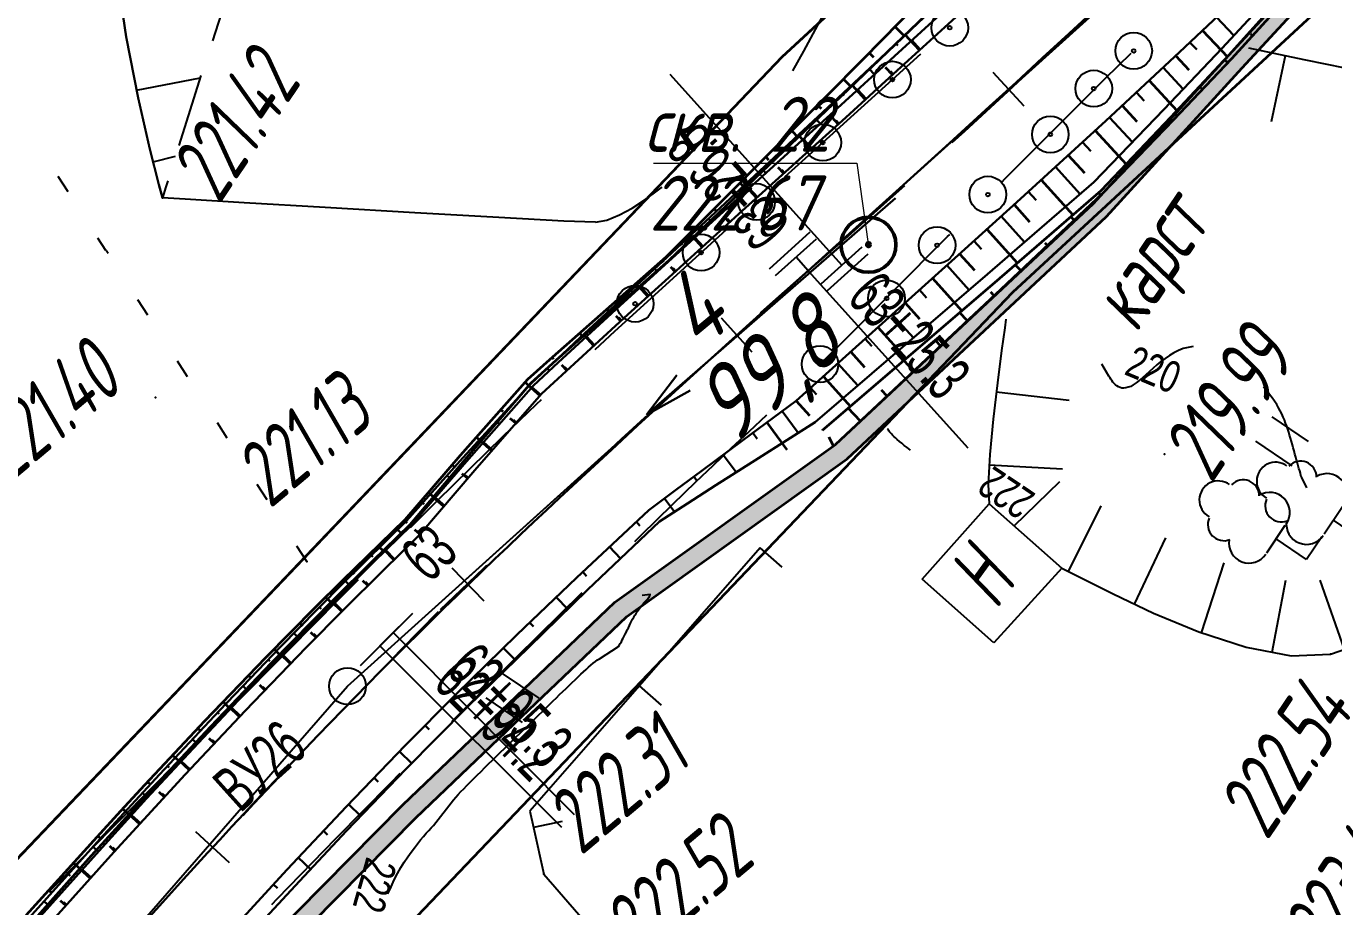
# Model space of a CAD drawing. Header units: millimetres. Extents: x -1799 to 6962, y -1020 to 4121.
# Drawn here: x 3551.3 to 3622.6, y 2788.6 to 2836.6 of the extents above; entities that cross this region are included whole.
import ezdxf

# ---------------------------------------------------------------- set-up
doc = ezdxf.new("R2010")
doc.units = ezdxf.units.MM
for name, pattern in [('CONTI', [0]), ('DASHED', [0.75, 0.5, -0.25]), ('STROT', [1.7, 0.5, -1.2])]:
    doc.linetypes.add(name, pattern=pattern)
for name, color, linetype, lineweight in [('10', 1, 'Continuous', 35), ('геология', 7, 'Continuous', 20), ('КОПИЯ_ОСЬ_13_ОТКОСЫ', 7, 'Continuous', 30), ('ОСЬ_ВЕРХ_ПОКРЫТИЯ_ОСЬ', 1, 'Continuous', 30), ('Ось_примыкания', 1, 'Continuous', 35), ('Тротуар', 40, 'Continuous', 35), ('Уклоны ПЧ', 5, 'Continuous', 30)]:
    doc.layers.add(name, color=color, linetype=linetype, lineweight=lineweight)
for name, color, linetype in [('GOR_BDEFAULT', 212, 'CONTI'), ('NAD_MDEFAULT', 7, 'CONTI'), ('OBRIVDEFAULT', 32, 'CONTI'), ('PI_OTDEFAULT', 172, 'CONTI'), ('PI_TTDEFAULT', 5, 'CONTI'), ('SIT_LDEFAULT', 7, 'CONTI'), ('USLZNDEFAULT', 7, 'CONTI'), ('ZAPSKDEFAULT', 7, 'CONTI'), ('КОПИЯ_ОСЬ_ТАНГЕНСЫ', 1, 'Continuous'), ('ОСЬ_ВЕРХ_ПОКРЫТИЯ_ОТКОСЫ', 7, 'Continuous'), ('ОСЬ_ВЕРХ_ПОКРЫТИЯ_ПИКЕТЫ', 1, 'Continuous'), ('ОСЬ_ВЕРХ_ПОКРЫТИЯ_РАЗБИВКА_КРИВ', 1, 'Continuous'), ('ОСЬ_ВЕРХ_ПОКРЫТИЯ_ТАНГЕНСЫ', 1, 'Continuous'), ('разметка', 7, 'Continuous')]:
    doc.layers.add(name, color=color, linetype=linetype)
doc.styles.add('eskd', font='spds.shx', dxfattribs={"width": 1.2, "oblique": 15})
doc.styles.add('SHRFT', font='TXT', dxfattribs={"width": 3.5})
doc.styles.get("Standard").update_dxf_attribs({"font": 'arial.ttf'})
doc.styles.add('ГОСТ', font='', dxfattribs={"oblique": 15, "height": 4})
doc.styles.get('ГОСТ').set_extended_font_data('GOST type A')

# ---------------------------------------------------------------- blocks, each defined once
blk = doc.blocks.new('BL_2011')
at = {"color": 0}
for p, q in [((0, 0), (0, 2.4)), ((1.6, 0), (1.6, 2.4))]:
    blk.add_line(p, q, dxfattribs=at)
blk = doc.blocks.new('BL_104')
at = {"color": 0}
for p, q in [((-0.9, 2), (0.9, 2)), ((0, 0), (0, 2)), ((1.5, 0), (0, 0))]:
    blk.add_line(p, q, dxfattribs=at)
for centre, radius, start, end in [((0, 5.8), 1.04, 358, 185), ((-0.94, 4.8), 0.88, 100, 235), ((0.94, 4.8), 0.88, 305, 80), ((-1, 3.1), 1.1, 115, 270), ((1, 3.1), 1.1, 270, 65)]:
    blk.add_arc(centre, radius, start, end, dxfattribs=at)
blk = doc.blocks.new('BL_26')
at = {"color": 0}
for radius in [1, 0.1]:
    blk.add_circle((0, 0), radius, dxfattribs=at)
blk = doc.blocks.new('*U52')
at = {"layer": 'КОПИЯ_ОСЬ_13_ОТКОСЫ'}
for points in [[(293.361, 561.265), (297.214, 565.544), (300.462, 569.083), (303.738, 572.575), (307.064, 576.033), (309.085, 578.088), (310.551, 579.563), (313.938, 582.922), (317.024, 586.356), (320.766, 590.427), (322.106, 591.68), (323.447, 592.929), (328.149, 597.267), (337.213, 605.704), (342.743, 610.891), (346.716, 614.557), (349.993, 617.632), (354.119, 621.102), (357.514, 624.032), (360.602, 627.258), (363.632, 630.524), (364.23, 631.183), (365.707, 632.841)], [(293.657, 561), (297.501, 565.283), (299.763, 567.763), (302.041, 570.227), (305.325, 573.711), (308.661, 577.157), (312.152, 580.658), (314.193, 582.658), (317.215, 586.154), (320.883, 590.301), (322.228, 591.547), (323.575, 592.789), (325.598, 594.643), (327.623, 596.489), (331.832, 600.306), (337.472, 605.418), (343.071, 610.532), (347.02, 614.231), (350.277, 617.332), (354.476, 620.733), (357.935, 623.609), (361.087, 626.785), (364.184, 630.003), (364.796, 630.653)], [(340.659, 608.936), (340.755, 608.833)], [(339.2, 607.568), (339.489, 607.26)], [(337.742, 606.199), (337.826, 606.11)], [(336.28, 604.835), (336.531, 604.565)], [(334.816, 603.472), (334.887, 603.395)], [(333.352, 602.109), (333.567, 601.878)], [(331.888, 600.747), (331.947, 600.682)], [(330.424, 599.384), (330.603, 599.191)], [(328.96, 598.021), (329.009, 597.969)], [(327.493, 596.661), (327.639, 596.503)], [(326.023, 595.305), (326.067, 595.258)], [(324.553, 593.949), (324.685, 593.806)], [(323.085, 592.591), (323.125, 592.548)], [(321.622, 591.227), (321.743, 591.098)], [(320.206, 589.817), (320.261, 589.766)], [(318.853, 588.344), (319.018, 588.192)], [(317.499, 586.872), (317.573, 586.804)], [(316.156, 585.39), (316.381, 585.188)], [(314.819, 583.902), (314.909, 583.822)], [(313.454, 582.442), (313.71, 582.184)], [(312.034, 581.034), (312.118, 580.948)], [(310.614, 579.625), (310.867, 579.37)], [(309.203, 578.207), (309.288, 578.123)], [(307.8, 576.782), (308.055, 576.531)], [(306.406, 575.349), (306.491, 575.266)], [(305.019, 573.907), (305.277, 573.659)], [(303.634, 572.464), (303.724, 572.38)], [(302.266, 571.006), (302.536, 570.752)], [(300.897, 569.547), (300.989, 569.461)], [(299.54, 568.078), (299.818, 567.823)], [(298.188, 566.605), (298.283, 566.517)], [(296.839, 565.128), (297.128, 564.868)], [(295.501, 563.642), (295.599, 563.554)], [(294.162, 562.156), (294.456, 561.891)]]:
    blk.add_lwpolyline(points, dxfattribs=at)
blk = doc.blocks.new('Стрелка')
at = {"layer": 'Уклоны ПЧ', "ltscale": 2}
for points in [[(-0.023, -0.048), (-0.023, 17.972)], [(-0.023, -0.048), (-0.578, 2.622)], [(-0.023, -0.048), (0.532, 2.622)]]:
    blk.add_lwpolyline(points, dxfattribs=at)

msp = doc.modelspace()

# ---------------------------------------------------------------- hatches: boundary and pattern name
at = {"layer": 'Тротуар', "lineweight": 30, "ltscale": 7}
msp.add_hatch(color=256, dxfattribs=at).paths.add_polyline_path([(3639.274, 2858.343), (3632.93, 2852.4), (3627.505, 2846.53), (3616.889, 2835.025), (3609.504, 2826.937), (3595.428, 2813.797), (3583.413, 2805.214), (3577.595, 2799.679), (3571.816, 2794.148), (3564.572, 2786.821), (3559.818, 2779.067), (3560.441, 2778.127), (3560.671, 2778.544), (3565.383, 2786.219), (3572.517, 2793.435), (3578.285, 2798.956), (3584.074, 2804.463), (3596.063, 2813.022), (3610.222, 2826.24), (3617.626, 2834.349), (3628.24, 2845.852), (3633.64, 2851.694), (3640.375, 2857.921)])

# ---------------------------------------------------------------- linework, layer by layer
at = {"layer": '10'}
for p, q in [((3625.716, 2865.653), (3592.506, 2834.923)), ((3605.106, 2822.113), (3638.996, 2853.473)), ((3605.106, 2822.113), (3638.996, 2853.473)), ((3592.506, 2834.923), (3493.496, 2731.233)), ((3505.616, 2717.913), (3605.106, 2822.113)), ((3505.616, 2717.913), (3605.106, 2822.113))]:
    msp.add_line(p, q, dxfattribs=at)
msp.add_lwpolyline([(3751.806, 3114.223), (3724.936, 3097.063), (3708.646, 3083.113), (3696.476, 3067.103), (3689.536, 3053.053), (3682.646, 3028.403), (3677.526, 3002.273), (3673.516, 2965.033), (3670.386, 2948.323), (3653.766, 2907.463), (3639.006, 2882.743), (3625.716, 2865.653), (3592.506, 2834.923), (3493.496, 2731.233), (3483.276, 2723.163), (3391.296, 2664.393), (3376.696, 2652.193), (3361.056, 2633.243), (3356.616, 2613.263), (3360.796, 2590.303)], dxfattribs=at)
at = {"layer": 'GOR_BDEFAULT', "color": 212, "flags": 128}
for points, elevation in [([(3614.942, 2819.139), (3614.672, 2819.099), (3614.402, 2819.029), (3614.152, 2818.929), (3613.902, 2818.799), (3613.652, 2818.659), (3613.422, 2818.499), (3613.192, 2818.319), (3612.972, 2818.139), (3612.762, 2817.959), (3612.562, 2817.779), (3612.362, 2817.609), (3612.182, 2817.439), (3612.002, 2817.289), (3611.842, 2817.159), (3611.682, 2817.049), (3611.542, 2816.969), (3611.402, 2816.919), (3611.282, 2816.889), (3611.162, 2816.869), (3611.062, 2816.879), (3610.962, 2816.909), (3610.872, 2816.949), (3610.782, 2816.999), (3610.712, 2817.059), (3610.632, 2817.129), (3610.572, 2817.209), (3610.512, 2817.289), (3610.452, 2817.369), (3610.402, 2817.449), (3610.352, 2817.529), (3609.962, 2818.179)], 220), ([(3614.942, 2819.139), (3614.672, 2819.099), (3614.402, 2819.029), (3614.152, 2818.929), (3613.902, 2818.799), (3613.652, 2818.659), (3613.422, 2818.499), (3613.192, 2818.319), (3612.972, 2818.139), (3612.762, 2817.959), (3612.562, 2817.779), (3612.362, 2817.609), (3612.182, 2817.439), (3612.002, 2817.289), (3611.842, 2817.159), (3611.682, 2817.049), (3611.542, 2816.969), (3611.402, 2816.919), (3611.282, 2816.889), (3611.162, 2816.869), (3611.062, 2816.879), (3610.962, 2816.909), (3610.872, 2816.949), (3610.782, 2816.999), (3610.712, 2817.059), (3610.632, 2817.129), (3610.572, 2817.209), (3610.512, 2817.289), (3610.452, 2817.369), (3610.402, 2817.449), (3610.352, 2817.529), (3609.962, 2818.179)], 220), ([(3621.152, 2811.429), (3620.872, 2812.009), (3620.832, 2812.119), (3620.802, 2812.229), (3620.762, 2812.359), (3620.722, 2812.499), (3620.682, 2812.639), (3620.642, 2812.789), (3620.592, 2812.949), (3620.552, 2813.109), (3620.502, 2813.279), (3620.452, 2813.449), (3620.412, 2813.619), (3620.362, 2813.789), (3620.312, 2813.969), (3620.262, 2814.139), (3620.212, 2814.309), (3620.162, 2814.479), (3620.112, 2814.639), (3620.052, 2814.809), (3619.992, 2814.969), (3619.932, 2815.139), (3619.862, 2815.299), (3619.792, 2815.469), (3619.702, 2815.639), (3619.612, 2815.809), (3619.512, 2815.979), (3619.392, 2816.159), (3619.262, 2816.339), (3619.122, 2816.529), (3618.962, 2816.729), (3618.792, 2816.929)], 220), ([(3621.152, 2811.429), (3620.872, 2812.009), (3620.832, 2812.119), (3620.802, 2812.229), (3620.762, 2812.359), (3620.722, 2812.499), (3620.682, 2812.639), (3620.642, 2812.789), (3620.592, 2812.949), (3620.552, 2813.109), (3620.502, 2813.279), (3620.452, 2813.449), (3620.412, 2813.619), (3620.362, 2813.789), (3620.312, 2813.969), (3620.262, 2814.139), (3620.212, 2814.309), (3620.162, 2814.479), (3620.112, 2814.639), (3620.052, 2814.809), (3619.992, 2814.969), (3619.932, 2815.139), (3619.862, 2815.299), (3619.792, 2815.469), (3619.702, 2815.639), (3619.612, 2815.809), (3619.512, 2815.979), (3619.392, 2816.159), (3619.262, 2816.339), (3619.122, 2816.529), (3618.962, 2816.729), (3618.792, 2816.929)], 220), ([(3599.522, 2813.499), (3599.342, 2813.629), (3599.182, 2813.749), (3599.042, 2813.869), (3598.912, 2813.969), (3598.802, 2814.069), (3598.702, 2814.159), (3598.612, 2814.239), (3598.542, 2814.309), (3598.482, 2814.379), (3598.422, 2814.439), (3598.382, 2814.489), (3598.342, 2814.539), (3598.312, 2814.589), (3598.282, 2814.629), (3598.262, 2814.659)], 222), ([(3571.002, 2789.289), (3571.172, 2789.679), (3571.342, 2790.059), (3571.522, 2790.399), (3571.712, 2790.729), (3571.892, 2791.029), (3572.082, 2791.309), (3572.262, 2791.569), (3572.442, 2791.809), (3572.612, 2792.029), (3572.782, 2792.239), (3572.942, 2792.429), (3573.092, 2792.599), (3573.232, 2792.749), (3573.362, 2792.889), (3573.482, 2793.019), (3574.582, 2794.429), (3574.702, 2794.569), (3574.832, 2794.709), (3574.982, 2794.869), (3575.142, 2795.029), (3575.312, 2795.209), (3575.492, 2795.389), (3575.682, 2795.579), (3575.872, 2795.769), (3576.082, 2795.969), (3576.282, 2796.179), (3576.492, 2796.379), (3576.712, 2796.589), (3576.922, 2796.799), (3577.142, 2797.019), (3577.362, 2797.229), (3577.572, 2797.439), (3577.792, 2797.649), (3578.002, 2797.849), (3578.212, 2798.059), (3578.422, 2798.259), (3578.632, 2798.459), (3578.832, 2798.659), (3579.032, 2798.859), (3579.232, 2799.049), (3579.432, 2799.239), (3579.622, 2799.429), (3579.812, 2799.619), (3580.002, 2799.799), (3580.192, 2799.979), (3580.372, 2800.159), (3580.542, 2800.329), (3580.722, 2800.499), (3580.892, 2800.659), (3581.052, 2800.819), (3581.212, 2800.969), (3581.372, 2801.119), (3581.522, 2801.269), (3581.672, 2801.399), (3581.812, 2801.529), (3581.942, 2801.649), (3582.072, 2801.759), (3582.202, 2801.869), (3582.322, 2801.959), (3582.432, 2802.049), (3582.542, 2802.119), (3583.582, 2802.789), (3583.632, 2802.869), (3583.682, 2802.949), (3583.742, 2803.039), (3583.792, 2803.139), (3583.842, 2803.239), (3583.902, 2803.349), (3583.952, 2803.459), (3584.012, 2803.579), (3584.062, 2803.699), (3584.122, 2803.809), (3584.182, 2803.929), (3584.242, 2804.049), (3584.292, 2804.169), (3584.352, 2804.279), (3584.422, 2804.389), (3584.482, 2804.489), (3584.542, 2804.589), (3584.602, 2804.689), (3584.672, 2804.779), (3584.732, 2804.859), (3584.792, 2804.939), (3584.852, 2805.019), (3584.912, 2805.089), (3584.972, 2805.159), (3585.022, 2805.219), (3585.072, 2805.269), (3585.122, 2805.329), (3585.172, 2805.369), (3585.212, 2805.419), (3585.252, 2805.449), (3585.312, 2805.629), (3584.872, 2805.569)], 222)]:
    msp.add_lwpolyline(points, dxfattribs=dict(at, elevation=elevation))
at = {"layer": 'OBRIVDEFAULT', "color": 32}
for p, q in [((3556.192, 2839.549, 221.894), (3556.712, 2836.029, 221.759)), ((3556.712, 2836.029, 221.759), (3557.362, 2832.699, 221.631)), ((3619.272, 2835.149, 221.67), (3617.992, 2835.419, 221.686)), ((3619.972, 2834.999), (3619.202, 2831.399)), ((3621.102, 2834.759, 221.648), (3619.272, 2835.149, 221.67)), ((3623.252, 2834.329, 221.622), (3621.102, 2834.759, 221.648)), ((3557.282, 2833.119), (3560.762, 2833.799)), ((3557.362, 2832.699, 221.631), (3558.012, 2829.909, 221.521)), ((3558.012, 2829.909, 221.521), (3558.502, 2827.979, 221.445)), ((3558.192, 2829.209), (3559.402, 2829.519)), ((3558.502, 2827.979, 221.445), (3558.702, 2827.259, 221.417)), ((3604.732, 2820.639, 220.375), (3604.662, 2820.159, 220.454)), ((3604.662, 2820.159, 220.454), (3604.492, 2818.919, 220.66)), ((3604.492, 2818.919, 220.66), (3604.262, 2817.169, 220.95)), ((3604.262, 2817.169, 220.95), (3604.032, 2815.189, 221.276)), ((3604.202, 2816.679), (3608.172, 2816.219)), ((3604.032, 2815.189, 221.276), (3603.852, 2813.249, 221.595)), ((3603.852, 2813.249, 221.595), (3603.762, 2811.619, 221.861)), ((3603.822, 2812.699), (3607.812, 2812.479)), ((3603.762, 2811.619, 221.861), (3603.822, 2810.569, 222.033)), ((3605.174, 2809.368), (3607.672, 2811.779)), ((3608.152, 2806.869), (3609.932, 2810.449)), ((3611.742, 2805.099), (3613.452, 2808.719)), ((3607.772, 2807.059, 222.391), (3608.842, 2806.529, 222.402)), ((3615.412, 2803.529), (3616.642, 2807.339)), ((3608.842, 2806.529, 222.402), (3610.582, 2805.649, 222.421)), ((3619.262, 2802.479), (3620.012, 2806.409)), ((3623.202, 2802.629), (3621.872, 2806.399)), ((3610.582, 2805.649, 222.421), (3612.782, 2804.609, 222.444)), ((3612.782, 2804.609, 222.444), (3615.262, 2803.579, 222.47)), ((3615.262, 2803.579, 222.47), (3617.832, 2802.749, 222.495)), ((3617.832, 2802.749, 222.495), (3620.292, 2802.279, 222.518)), ((3622.452, 2802.359, 222.539), (3624.772, 2803.179, 222.689)), ((3620.292, 2802.279, 222.518), (3622.452, 2802.359, 222.539))]:
    msp.add_line(p, q, dxfattribs=at)
at = {"layer": 'PI_TTDEFAULT', "color": 5}
for p in [(3558.702, 2827.259, 221.417), (3558.312, 2816.359, 221.399), (3613.382, 2813.279, 219.99), (3566.572, 2807.419, 221.918), (3622.452, 2802.359, 222.539), (3579.502, 2790.369, 222.311)]:
    msp.add_point(p, dxfattribs=at)
at = {"layer": 'SIT_LDEFAULT', "color": 7}
for p, q in [((3556.712, 2836.029), (3556.192, 2839.549)), ((3595.202, 2838.099), (3593.672, 2835.259)), ((3561.902, 2837.279), (3561.422, 2835.819)), ((3557.362, 2832.699), (3556.712, 2836.029)), ((3593.672, 2835.259), (3593.072, 2834.179)), ((3598.532, 2833.699), (3600.092, 2835.109)), ((3610.152, 2833.759), (3611.572, 2835.149)), ((3560.792, 2833.919), (3560.092, 2831.729)), ((3594.732, 2830.269), (3598.532, 2833.699)), ((3607.702, 2831.319), (3610.152, 2833.759)), ((3558.012, 2829.909), (3557.362, 2832.699)), ((3560.102, 2831.729), (3559.592, 2830.099)), ((3604.712, 2828.319), (3607.702, 2831.319)), ((3558.502, 2827.979), (3558.012, 2829.909)), ((3592.662, 2828.399), (3594.732, 2830.269)), ((3553.542, 2827.579), (3553.002, 2828.419)), ((3558.702, 2827.259), (3558.502, 2827.979)), ((3558.882, 2827.849), (3558.702, 2827.259)), ((3558.992, 2828.189), (3558.882, 2827.849)), ((3585.482, 2827.469), (3585.842, 2827.739)), ((3585.842, 2827.739), (3585.972, 2827.839)), ((3604.492, 2828.089), (3604.712, 2828.319)), ((3559.942, 2827.179), (3558.702, 2827.259)), ((3563.152, 2826.989), (3559.942, 2827.179)), ((3584.322, 2826.689), (3584.962, 2827.099)), ((3584.962, 2827.099), (3585.482, 2827.469)), ((3567.572, 2826.729), (3563.152, 2826.989)), ((3572.462, 2826.439), (3567.572, 2826.729)), ((3577.052, 2826.179), (3572.462, 2826.439)), ((3582.952, 2826.039), (3583.632, 2826.319)), ((3583.632, 2826.319), (3584.322, 2826.689)), ((3580.592, 2825.989), (3577.052, 2826.179)), ((3582.322, 2825.929), (3580.592, 2825.989)), ((3582.322, 2825.929), (3582.952, 2826.039)), ((3586.762, 2823.059), (3589.692, 2825.719)), ((3555.612, 2824.379), (3555.172, 2825.059)), ((3598.552, 2822.139), (3601.542, 2825.139)), ((3601.542, 2825.139), (3601.662, 2825.259)), ((3555.722, 2824.219), (3555.622, 2824.379)), ((3583.382, 2819.989), (3586.762, 2823.059)), ((3596.112, 2819.699), (3598.552, 2822.139)), ((3557.892, 2820.859), (3557.352, 2821.699)), ((3582.302, 2818.989), (3583.382, 2819.989)), ((3594.592, 2818.179), (3596.112, 2819.699)), ((3560.052, 2817.499), (3559.512, 2818.339)), ((3577.292, 2814.259), (3579.112, 2816.009)), ((3579.112, 2816.009), (3579.382, 2816.259)), ((3562.232, 2814.139), (3561.692, 2814.979)), ((3590.712, 2814.509), (3591.682, 2815.419)), ((3575.492, 2812.499), (3577.292, 2814.259)), ((3589.732, 2813.599), (3590.712, 2814.509)), ((3588.762, 2812.679), (3589.732, 2813.599)), ((3573.692, 2810.729), (3575.492, 2812.499)), ((3587.802, 2811.759), (3588.762, 2812.679)), ((3564.402, 2810.779), (3563.862, 2811.619)), ((3586.552, 2810.549), (3587.802, 2811.759)), ((3572.232, 2809.269), (3573.692, 2810.729)), ((3584.822, 2808.859), (3586.552, 2810.549)), ((3600.162, 2806.449), (3603.822, 2810.569)), ((3603.822, 2810.569), (3607.772, 2807.059)), ((3584.472, 2808.519), (3584.822, 2808.859)), ((3566.572, 2807.419), (3566.032, 2808.259)), ((3591.312, 2808.169), (3584.732, 2800.639)), ((3592.512, 2807.119), (3591.312, 2808.169)), ((3607.772, 2807.059), (3604.062, 2802.989)), ((3568.342, 2805.379), (3569.402, 2806.439)), ((3604.062, 2802.989), (3600.162, 2806.449)), ((3580.422, 2804.569), (3581.602, 2805.729)), ((3565.612, 2802.629), (3568.342, 2805.379)), ((3578.022, 2802.209), (3580.422, 2804.569)), ((3562.362, 2799.349), (3565.612, 2802.629)), ((3575.682, 2799.899), (3578.022, 2802.209)), ((3584.732, 2800.639), (3578.752, 2793.809)), ((3585.932, 2799.589), (3584.732, 2800.639)), ((3574.482, 2798.699), (3575.682, 2799.899)), ((3556.482, 2793.429), (3559.532, 2796.509)), ((3571.142, 2795.329), (3571.672, 2795.869)), ((3568.182, 2792.329), (3571.142, 2795.329)), ((3578.752, 2793.809), (3578.952, 2792.909)), ((3552.492, 2789.409), (3556.482, 2793.429)), ((3580.512, 2793.249), (3578.952, 2792.909)), ((3578.952, 2792.909), (3579.502, 2790.369)), ((3564.962, 2789.029), (3568.182, 2792.329)), ((3579.502, 2790.369), (3583.912, 2785.329)), ((3564.662, 2788.719), (3564.962, 2789.029))]:
    msp.add_line(p, q, dxfattribs=at)
at = {"layer": 'геология', "color": 1, "linetype": 'Continuous'}
for p, q in [((3585.492, 2829.152), (3596.583, 2829.152)), ((3596.583, 2829.152), (3597.204, 2824.741))]:
    msp.add_line(p, q, dxfattribs=at)
at = {"layer": 'геология', "color": 1, "linetype": 'Continuous', "lineweight": 50}
for radius in [1.5, 0.103]:
    msp.add_circle((3597.229, 2824.695), radius, dxfattribs=at)
at = {"layer": 'КОПИЯ_ОСЬ_13_ОТКОСЫ'}
for points in [[(3551.724, 2787.724), (3555.568, 2792.007), (3557.83, 2794.486), (3560.108, 2796.951), (3563.392, 2800.434), (3566.728, 2803.881), (3570.219, 2807.382), (3572.26, 2809.382), (3575.282, 2812.878), (3578.949, 2817.025), (3580.294, 2818.271), (3581.642, 2819.513), (3583.665, 2821.367), (3585.69, 2823.212), (3589.899, 2827.03), (3595.539, 2832.142), (3601.138, 2837.256), (3605.087, 2840.954), (3608.344, 2844.056), (3612.543, 2847.457), (3616.001, 2850.332), (3619.154, 2853.509), (3622.251, 2856.727), (3622.863, 2857.376)], [(3552.204, 2787.296), (3556.049, 2791.57), (3559.938, 2795.802), (3563.213, 2799.281), (3566.537, 2802.724), (3568.608, 2804.818), (3570.697, 2806.896), (3572.736, 2808.89), (3575.738, 2812.395), (3579.383, 2816.556), (3580.729, 2817.799), (3582.077, 2819.037), (3584.101, 2820.887), (3586.127, 2822.729), (3590.341, 2826.54), (3595.989, 2831.643), (3598.8, 2834.195), (3603.592, 2838.587), (3607.549, 2842.276), (3608.858, 2843.512), (3613.127, 2846.856), (3616.646, 2849.685), (3619.8, 2852.879), (3622.898, 2856.116)], [(3561.674, 2786.459), (3565.503, 2790.625), (3568.716, 2794.039), (3571.967, 2797.407), (3574.707, 2800.17), (3578.027, 2803.42), (3581.285, 2806.526), (3585.245, 2810.216), (3586.698, 2811.305), (3588.155, 2812.391), (3590.346, 2814.016), (3593.278, 2816.176), (3602.482, 2824.456), (3605.318, 2827.018), (3610.174, 2831.449), (3614.205, 2835.19), (3618.206, 2838.982), (3621.509, 2842.189), (3622.165, 2842.837), (3622.821, 2843.486)], [(3563.621, 2787.241), (3566.169, 2789.994), (3568.74, 2792.726), (3571.979, 2796.089), (3575.368, 2799.507), (3578.683, 2802.742), (3581.9, 2805.874), (3585.815, 2809.598), (3587.355, 2810.591), (3588.898, 2811.579), (3591.218, 2813.057), (3594.322, 2815.021), (3603.72, 2823.086), (3609.518, 2828.1), (3613.351, 2832.068), (3616.525, 2835.41), (3620.289, 2839.479), (3623.387, 2842.917)], [(3616.226, 2837.105), (3617.17, 2836.108)], [(3600.053, 2835.344), (3599.593, 2835.845)], [(3614.774, 2835.729), (3615.143, 2835.34)], [(3598.578, 2833.993), (3598.426, 2834.16)], [(3613.314, 2834.362), (3614.409, 2833.183)], [(3597.097, 2832.649), (3596.642, 2833.15)], [(3611.848, 2833.002), (3612.266, 2832.552)], [(3595.615, 2831.306), (3595.466, 2831.471)], [(3610.382, 2831.641), (3611.635, 2830.292)], [(3594.131, 2829.965), (3593.684, 2830.46)], [(3608.906, 2830.292), (3609.357, 2829.798)], [(3592.647, 2828.624), (3592.499, 2828.787)], [(3607.429, 2828.944), (3608.78, 2827.462)], [(3591.164, 2827.283), (3590.72, 2827.774)], [(3605.951, 2827.596), (3606.379, 2827.127)], [(3589.68, 2825.942), (3589.533, 2826.104)], [(3604.47, 2826.252), (3605.747, 2824.839)], [(3588.196, 2824.6), (3587.756, 2825.087)], [(3602.986, 2824.911), (3603.392, 2824.462)], [(3601.5, 2823.572), (3602.714, 2822.223)], [(3586.713, 2823.259), (3586.568, 2823.419)], [(3585.231, 2821.915), (3584.794, 2822.396)], [(3600.013, 2822.235), (3600.397, 2821.808)], [(3583.752, 2820.569), (3583.607, 2820.728)], [(3598.526, 2820.897), (3599.678, 2819.617)], [(3582.276, 2819.22), (3581.841, 2819.696)], [(3597.039, 2819.559), (3597.402, 2819.156)], [(3580.803, 2817.867), (3580.66, 2818.023)], [(3595.553, 2818.222), (3596.641, 2817.012)], [(3579.339, 2816.505), (3578.86, 2816.924)], [(3594.066, 2816.884), (3594.393, 2816.52)], [(3592.521, 2815.618), (3593.393, 2814.434)], [(3578.021, 2815.001), (3577.857, 2815.144)], [(3590.911, 2814.432), (3591.145, 2814.113)], [(3576.703, 2813.496), (3576.21, 2813.928)], [(3589.303, 2813.242), (3590.01, 2812.288)], [(3575.39, 2811.988), (3575.219, 2812.134)], [(3587.697, 2812.05), (3587.877, 2811.808)], [(3574.089, 2810.469), (3573.578, 2810.906)], [(3586.095, 2810.853), (3586.638, 2810.128)], [(3584.559, 2809.577), (3584.757, 2809.364)], [(3572.788, 2808.95), (3572.615, 2809.098)], [(3571.363, 2807.547), (3570.886, 2808.035)], [(3583.096, 2808.213), (3583.689, 2807.576)], [(3581.632, 2806.85), (3581.84, 2806.627)], [(3569.937, 2806.144), (3569.78, 2806.303)], [(3568.521, 2804.731), (3568.047, 2805.204)], [(3580.181, 2805.473), (3580.81, 2804.813)], [(3567.114, 2803.311), (3566.955, 2803.467)], [(3578.733, 2804.093), (3578.95, 2803.866)], [(3565.719, 2801.877), (3565.238, 2802.342)], [(3577.295, 2802.704), (3577.954, 2802.031)], [(3575.866, 2801.305), (3576.084, 2801.082)], [(3564.33, 2800.438), (3564.171, 2800.591)], [(3574.441, 2799.902), (3575.105, 2799.243)], [(3562.944, 2798.996), (3562.463, 2799.449)], [(3573.033, 2798.482), (3573.252, 2798.263)], [(3561.574, 2797.54), (3561.414, 2797.691)], [(3571.629, 2797.057), (3572.298, 2796.411)], [(3560.203, 2796.083), (3559.722, 2796.536)], [(3570.24, 2795.618), (3570.462, 2795.403)], [(3558.846, 2794.614), (3558.684, 2794.763)], [(3557.493, 2793.141), (3557.007, 2793.588)], [(3568.851, 2794.179), (3569.518, 2793.534)], [(3567.478, 2792.724), (3567.7, 2792.515)], [(3556.14, 2791.668), (3555.981, 2791.815)], [(3554.801, 2790.183), (3554.32, 2790.616)], [(3566.107, 2791.268), (3566.774, 2790.641)], [(3564.747, 2789.802), (3564.968, 2789.598)], [(3553.463, 2788.696), (3553.304, 2788.839)]]:
    msp.add_lwpolyline(points, dxfattribs=at)
at = {"layer": 'КОПИЯ_ОСЬ_ТАНГЕНСЫ'}
for p, q in [((3568.792, 2800.619), (3668.278, 2890.251)), ((3493.657, 2714.505), (3568.792, 2800.619))]:
    msp.add_line(p, q, dxfattribs=at)
msp.add_circle((3568.792, 2800.619), 1, dxfattribs=at)
at = {"layer": 'ОСЬ_ВЕРХ_ПОКРЫТИЯ_ОСЬ'}
msp.add_lwpolyline([(3557.22, 2787.199), (3558.528, 2788.647), (3559.841, 2790.09), (3561.16, 2791.528), (3561.822, 2792.245), (3562.485, 2792.96), (3563.15, 2793.675), (3563.816, 2794.387), (3564.484, 2795.098), (3565.154, 2795.807), (3565.826, 2796.515), (3566.499, 2797.221), (3567.175, 2797.925), (3567.852, 2798.627), (3568.531, 2799.327), (3569.213, 2800.026), (3569.896, 2800.722), (3570.582, 2801.416), (3571.27, 2802.108), (3571.27, 2802.108, -0.000852), (3571.993, 2802.83), (3571.993, 2802.83), (3572.679, 2803.512), (3573.368, 2804.191), (3574.059, 2804.869), (3574.752, 2805.544), (3575.447, 2806.218), (3576.144, 2806.89), (3576.842, 2807.56), (3577.542, 2808.228), (3578.244, 2808.894), (3578.947, 2809.559), (3579.652, 2810.222), (3580.358, 2810.884), (3581.774, 2812.204), (3583.194, 2813.518), (3584.619, 2814.828), (3586.047, 2816.135), (3587.478, 2817.438), (3589.63, 2819.387), (3593.941, 2823.276), (3593.941, 2823.276), (3595.098, 2824.318), (3595.098, 2824.318), (3598.745, 2827.606), (3601.658, 2830.242), (3603.837, 2832.225), (3605.287, 2833.551), (3606.733, 2834.88), (3608.176, 2836.213), (3609.614, 2837.551)], format="xyb", dxfattribs=at)
at = {"layer": 'ОСЬ_ВЕРХ_ПОКРЫТИЯ_ОТКОСЫ'}
for points in [[(3585.252, 2810.221), (3586.698, 2811.305), (3588.155, 2812.391), (3590.346, 2814.016), (3593.278, 2816.176), (3602.482, 2824.456), (3605.318, 2827.018), (3610.174, 2831.449), (3614.205, 2835.19), (3618.206, 2838.982), (3621.509, 2842.189), (3622.165, 2842.837), (3622.821, 2843.486), (3625.747, 2847.081), (3628.617, 2850.722), (3629.184, 2851.456), (3630.756, 2853.148), (3632.313, 2854.853), (3633.855, 2856.576), (3633.855, 2856.576)], [(3552.204, 2787.296), (3556.049, 2791.57), (3559.938, 2795.802), (3563.213, 2799.281), (3566.537, 2802.724), (3568.608, 2804.818), (3570.697, 2806.896), (3572.736, 2808.89), (3575.738, 2812.395), (3579.383, 2816.556), (3580.729, 2817.799), (3582.077, 2819.037), (3584.101, 2820.887), (3586.127, 2822.729), (3590.341, 2826.54), (3595.989, 2831.643), (3598.8, 2834.195), (3603.592, 2838.587), (3607.549, 2842.276), (3608.858, 2843.512), (3613.127, 2846.856), (3616.646, 2849.685), (3619.365, 2852.439)]]:
    msp.add_lwpolyline(points, dxfattribs=at)
at = {"layer": 'ОСЬ_ВЕРХ_ПОКРЫТИЯ_ПИКЕТЫ'}
for p, q in [((3605.719, 2832.251), (3604.031, 2834.095)), ((3590.879, 2818.831), (3589.203, 2820.686)), ((3576.25, 2805.256), (3574.512, 2807.053)), ((3576.25, 2805.256), (3574.512, 2807.053)), ((3562.353, 2790.977), (3560.515, 2792.672))]:
    msp.add_line(p, q, dxfattribs=at)
at = {"layer": 'ОСЬ_ВЕРХ_ПОКРЫТИЯ_РАЗБИВКА_КРИВ'}
for p, q in [((3595.098, 2824.318), (3586.396, 2833.977)), ((3591.823, 2823.387), (3594.052, 2825.395)), ((3592.157, 2823.015), (3594.386, 2825.023)), ((3594.653, 2822.571), (3596.881, 2824.579)), ((3594.987, 2822.2), (3597.216, 2824.208)), ((3595.098, 2824.318), (3595.767, 2823.575)), ((3593.941, 2823.276), (3593.272, 2824.019)), ((3593.941, 2823.276), (3602.643, 2813.618)), ((3570.224, 2802.48), (3572.35, 2804.597)), ((3569.502, 2801.752), (3571.621, 2803.876)), ((3571.993, 2802.83), (3571.287, 2803.539)), ((3571.27, 2802.108), (3570.562, 2802.814)), ((3571.993, 2802.83), (3581.166, 2793.618)), ((3571.27, 2802.108), (3580.474, 2792.927))]:
    msp.add_line(p, q, dxfattribs=at)
at = {"layer": 'ОСЬ_ВЕРХ_ПОКРЫТИЯ_ТАНГЕНСЫ'}
for p, q in [((3568.792, 2800.619), (3668.282, 2890.249)), ((3493.657, 2714.505), (3568.792, 2800.619))]:
    msp.add_line(p, q, dxfattribs=at)
msp.add_circle((3568.792, 2800.619), 1, dxfattribs=at)
at = {"layer": 'Ось_примыкания', "color": 0}
for p, q in [((3598.675, 2836.574), (3599.169, 2836.085)), ((3615.461, 2836.38), (3616.818, 2834.949)), ((3600.01, 2835.304), (3599.236, 2836.149)), ((3618.182, 2836.085), (3618.089, 2836.17)), ((3597.268, 2835.152), (3597.497, 2834.926)), ((3614.008, 2835.006), (3614.72, 2834.239)), ((3598.535, 2833.954), (3598.165, 2834.361)), ((3616.833, 2834.609), (3616.657, 2834.777)), ((3595.86, 2833.732), (3596.28, 2833.314)), ((3612.542, 2833.646), (3614.061, 2832.008)), ((3597.054, 2832.61), (3596.352, 2833.383)), ((3615.454, 2833.16), (3615.372, 2833.239)), ((3594.449, 2832.314), (3594.641, 2832.122)), ((3611.076, 2832.285), (3611.879, 2831.42)), ((3595.572, 2831.267), (3595.24, 2831.634)), ((3614.076, 2831.711), (3613.921, 2831.859)), ((3593.037, 2830.898), (3593.384, 2830.552)), ((3594.088, 2829.926), (3593.459, 2830.623)), ((3609.605, 2830.93), (3611.284, 2829.089)), ((3612.688, 2830.272), (3612.616, 2830.341)), ((3591.624, 2829.482), (3591.779, 2829.327)), ((3608.128, 2829.582), (3609.014, 2828.611)), ((3592.604, 2828.585), (3592.307, 2828.914)), ((3611.298, 2828.834), (3611.164, 2828.963)), ((3590.212, 2828.066), (3590.485, 2827.794)), ((3591.12, 2827.244), (3590.56, 2827.865)), ((3606.65, 2828.234), (3608.386, 2826.331)), ((3609.901, 2827.402), (3609.839, 2827.468)), ((3588.8, 2826.65), (3588.918, 2826.532)), ((3605.172, 2826.886), (3606.018, 2825.95)), ((3589.637, 2825.903), (3589.373, 2826.194)), ((3608.447, 2826.029), (3608.263, 2826.224)), ((3587.387, 2825.234), (3587.586, 2825.036)), ((3588.153, 2824.561), (3587.66, 2825.106)), ((3603.688, 2825.545), (3605.351, 2823.705)), ((3602.204, 2824.205), (3603.019, 2823.3)), ((3606.993, 2824.656), (3606.871, 2824.785)), ((3585.962, 2823.832), (3586.04, 2823.743)), ((3586.67, 2823.22), (3586.438, 2823.476)), ((3605.539, 2823.282), (3605.235, 2823.604)), ((3600.717, 2822.868), (3602.315, 2821.091)), ((3584.46, 2822.511), (3584.619, 2822.33)), ((3585.189, 2821.876), (3584.706, 2822.407)), ((3604.083, 2821.911), (3603.902, 2822.104)), ((3599.23, 2821.53), (3600.014, 2820.659)), ((3582.958, 2821.19), (3583.039, 2821.098)), ((3583.71, 2820.53), (3583.458, 2820.806)), ((3602.624, 2820.543), (3602.202, 2820.994)), ((3597.743, 2820.192), (3599.279, 2818.485)), ((3581.457, 2819.869), (3581.621, 2819.682)), ((3582.233, 2819.181), (3581.706, 2819.757)), ((3601.165, 2819.175), (3600.924, 2819.433)), ((3579.961, 2818.542), (3580.045, 2818.447)), ((3596.256, 2818.855), (3597.008, 2818.019)), ((3580.76, 2817.828), (3580.486, 2818.127)), ((3599.706, 2817.807), (3599.163, 2818.386)), ((3578.488, 2817.191), (3578.681, 2817.019)), ((3594.769, 2817.517), (3596.243, 2815.88)), ((3579.301, 2816.461), (3578.674, 2817.011)), ((3598.247, 2816.44), (3597.945, 2816.761)), ((3577.161, 2815.694), (3577.269, 2815.599)), ((3593.282, 2816.18), (3594.003, 2815.378)), ((3596.788, 2815.072), (3596.125, 2815.779)), ((3577.983, 2814.957), (3577.676, 2815.226)), ((3591.673, 2814.993), (3592.771, 2813.502)), ((3575.835, 2814.197), (3576.07, 2813.988)), ((3595.305, 2813.737), (3595.075, 2814.209)), ((3576.665, 2813.453), (3576.063, 2813.98)), ((3574.514, 2812.695), (3574.644, 2812.583)), ((3575.352, 2811.944), (3575.055, 2812.198)), ((3573.205, 2811.183), (3573.485, 2810.941)), ((3574.051, 2810.425), (3573.47, 2810.923)), ((3571.892, 2809.675), (3572.031, 2809.532)), ((3572.75, 2808.906), (3572.466, 2809.149)), ((3570.457, 2808.281), (3570.734, 2807.997)), ((3571.321, 2807.507), (3570.789, 2808.051)), ((3569.023, 2806.887), (3569.164, 2806.742)), ((3569.898, 2806.102), (3569.627, 2806.374)), ((3567.6, 2805.482), (3567.887, 2805.194)), ((3568.481, 2804.69), (3567.928, 2805.237)), ((3566.19, 2804.064), (3566.338, 2803.917)), ((3567.075, 2803.268), (3566.8, 2803.539)), ((3564.784, 2802.641), (3565.085, 2802.344)), ((3565.679, 2801.836), (3565.117, 2802.378)), ((3563.391, 2801.206), (3563.545, 2801.058)), ((3564.29, 2800.397), (3564.009, 2800.668)), ((3562.003, 2799.766), (3562.317, 2799.463)), ((3562.905, 2798.954), (3562.339, 2799.486)), ((3560.62, 2798.322), (3560.782, 2798.169)), ((3561.534, 2797.498), (3561.248, 2797.767)), ((3559.249, 2796.865), (3559.579, 2796.555)), ((3560.163, 2796.041), (3559.597, 2796.574)), ((3557.879, 2795.408), (3558.046, 2795.251)), ((3558.807, 2794.571), (3558.516, 2794.838)), ((3556.522, 2793.939), (3556.869, 2793.62)), ((3557.454, 2793.098), (3556.877, 2793.629)), ((3555.172, 2792.464), (3555.347, 2792.303)), ((3556.101, 2791.626), (3555.815, 2791.888)), ((3553.831, 2790.98), (3554.185, 2790.66)), ((3554.762, 2790.14), (3554.184, 2790.66)), ((3552.491, 2789.495), (3552.671, 2789.332)), ((3553.424, 2788.653), (3553.138, 2788.911))]:
    msp.add_line(p, q, dxfattribs=at)
for points in [[(3594.724, 2814.576), (3594.724, 2814.576), (3594.724, 2814.576), (3594.724, 2814.576), (3594.724, 2814.576), (3604.122, 2822.641), (3609.922, 2827.659), (3613.733, 2831.658), (3616.889, 2835.025), (3620.606, 2839.152), (3623.665, 2842.638), (3626.605, 2846.244), (3629.489, 2849.899), (3630.059, 2850.636), (3631.639, 2852.335), (3633.204, 2854.049), (3634.755, 2855.782), (3635.535, 2856.676)], [(3595.428, 2813.797), (3595.428, 2813.797), (3595.428, 2813.797), (3595.428, 2813.797), (3595.428, 2813.797), (3604.462, 2822.265), (3610.039, 2827.532), (3613.877, 2831.502), (3617.058, 2834.846), (3620.791, 2838.961), (3623.865, 2842.437), (3626.959, 2845.899), (3630.003, 2849.415), (3630.605, 2850.125), (3632.276, 2851.751), (3633.932, 2853.393), (3635.548, 2855.083), (3636.265, 2855.981)], [(3550.993, 2787.092), (3554.829, 2791.381), (3558.064, 2794.933), (3561.329, 2798.43), (3564.641, 2801.894), (3568.008, 2805.317), (3570.16, 2807.441), (3572.213, 2809.43), (3575.194, 2812.971), (3578.813, 2817.172), (3580.179, 2818.397), (3581.547, 2819.617), (3586.342, 2823.852), (3595.315, 2832.389), (3600.788, 2837.637), (3604.965, 2841.085), (3608.415, 2843.981), (3612.669, 2847.328), (3616.175, 2850.159), (3618.88, 2852.862)], [(3551.263, 2788.135), (3555.123, 2792.411), (3556.421, 2793.83), (3557.725, 2795.245), (3561.007, 2798.733), (3564.337, 2802.188), (3567.039, 2804.924), (3568.513, 2806.392), (3571.935, 2809.718), (3574.964, 2813.214), (3578.638, 2817.361), (3580.008, 2818.583), (3581.379, 2819.801), (3586.183, 2824.027), (3594.939, 2832.805), (3596.947, 2834.827), (3598.947, 2836.849), (3600.275, 2838.199), (3604.589, 2841.49), (3608.154, 2844.256), (3612.352, 2847.654), (3615.809, 2850.526), (3618.467, 2853.222)]]:
    msp.add_lwpolyline(points, dxfattribs=at)
at = {"layer": 'разметка', "linetype": 'DASHED', "lineweight": 30, "ltscale": 14}
msp.add_lwpolyline([(3593.947, 2823.281, 0.021318), (3627.048, 2854.808, 0.000621), (3629.9, 2857.989)], format="xyb", dxfattribs=at)
at = {"layer": 'разметка', "linetype": 'STROT', "lineweight": 30, "ltscale": 7}
msp.add_lwpolyline([(3557.784, 2787.823, -0.010898), (3573.76, 2804.666, -0.010974), (3593.947, 2823.281, 0.001924), (3593.947, 2823.281, 0.001924)], format="xyb", dxfattribs=at)
at = {"layer": 'Тротуар', "linetype": 'Continuous'}
for points in [[(3559.818, 2779.067), (3564.591, 2786.841), (3571.816, 2794.148), (3577.595, 2799.679), (3583.391, 2805.193), (3595.428, 2813.797), (3609.51, 2826.944), (3616.889, 2835.025), (3627.505, 2846.53), (3632.93, 2852.4), (3639.274, 2858.343)], [(3560.671, 2778.544), (3565.383, 2786.219), (3572.517, 2793.435), (3578.285, 2798.956), (3584.03, 2804.42), (3596.063, 2813.022), (3610.222, 2826.24), (3617.626, 2834.349), (3628.24, 2845.852), (3633.64, 2851.694), (3639.957, 2857.613)]]:
    msp.add_lwpolyline(points, dxfattribs=at)

# ---------------------------------------------------------------- block references
at = {"layer": 'USLZNDEFAULT', "color": 7, "rotation": 56}
for name, p in [('BL_26', (3601.662, 2836.529)), ('BL_26', (3611.702, 2835.269)), ('BL_26', (3598.532, 2833.699)), ('BL_26', (3609.522, 2833.209)), ('BL_26', (3607.152, 2830.709)), ('BL_26', (3594.732, 2830.269)), ('BL_26', (3603.742, 2827.429)), ('BL_26', (3591.122, 2827.029)), ('BL_26', (3588.092, 2824.269)), ('BL_26', (3600.972, 2824.669)), ('BL_26', (3584.492, 2821.479)), ('BL_26', (3598.212, 2821.769)), ('BL_26', (3594.582, 2818.179)), ('BL_104', (3624.262, 2808.549)), ('BL_104', (3621.132, 2807.529))]:
    msp.add_blockref(name, p, dxfattribs=at)
at = {"layer": 'ZAPSKDEFAULT', "color": 7, "rotation": 56}
for p in [(3620.352, 2812.639), (3578.352, 2798.639)]:
    msp.add_blockref('BL_2011', p, dxfattribs=at)
at = {"layer": 'КОПИЯ_ОСЬ_13_ОТКОСЫ'}
msp.add_blockref('*U52', (3258.067, 2226.724), dxfattribs=at)
at = {"layer": 'Уклоны ПЧ', "rotation": 311.0072395458944}
msp.add_blockref('Стрелка', (3585.163, 2815.433), dxfattribs=at)

# ---------------------------------------------------------------- texts
at = {"layer": 'GOR_BDEFAULT', "color": 212, "style": 'SHRFT', "width": 0.75}
for s, rotation, p in [('220', 337.37145, (3611.123, 2817.648, 220)), ('220', 337.37145, (3611.123, 2817.648, 220)), ('222', 146.21211, (3606.417, 2811.078, 222)), ('222', 254.22592, (3569.845, 2791.367, 222))]:
    msp.add_text(s, height=1.7223, rotation=rotation, dxfattribs=at).set_placement(p)
at = {"layer": 'NAD_MDEFAULT', "color": 7, "style": 'eskd', "oblique": 10, "width": 0.8}
for s, rotation, p in [('карст', 56, (3611.848, 2819.826)), ('Н', 54.02777, (3604.197, 2804.73))]:
    msp.add_text(s, height=3.5, rotation=rotation, dxfattribs=at).set_placement(p)
at = {"layer": 'PI_OTDEFAULT', "color": 172, "style": 'eskd', "oblique": 10, "width": 0.8}
for s, rotation, p in [('221.42', 56, (3561.788, 2826.845)), ('219.99', 56, (3615.946, 2811.626)), ('221.40', 40, (3550.442, 2811.739)), ('221.13', 40, (3564.562, 2810.259)), ('222.54', 56, (3618.982, 2792.139)), ('222.31', 40, (3581.534, 2791.338)), ('223.45', 56, (3622.462, 2785.469)), ('222.52', 40, (3584.662, 2785.555))]:
    msp.add_text(s, height=3.5, rotation=rotation, dxfattribs=at).set_placement(p)
at = {"layer": 'геология', "color": 1, "style": 'ГОСТ', "oblique": 15}
for s, p in [('скв. 22', (3584.998, 2829.752)), ('222.67', (3585.276, 2825.459))]:
    msp.add_text(s, height=3, rotation=0.1, dxfattribs=at).set_placement(p)
at = {"layer": 'КОПИЯ_ОСЬ_ТАНГЕНСЫ', "width": 0.6}
msp.add_text('ВУ26', height=2.5, rotation=42.01694, dxfattribs=at).set_placement((3562.942, 2793.666))
at = {"layer": 'ОСЬ_ВЕРХ_ПОКРЫТИЯ_ПИКЕТЫ', "width": 0.6}
msp.add_text('63', height=2.5, rotation=44.04535, dxfattribs=at).set_placement((3573.26, 2806.19))
at = {"layer": 'ОСЬ_ВЕРХ_ПОКРЫТИЯ_РАЗБИВКА_КРИВ', "width": 0.6}
for s, rotation, p in [('63+26.8', 132.01552, (3593.053, 2825.841)), ('63+25.3', 312.01552, (3595.986, 2821.754)), ('62+95.3', 314.88031, (3574.111, 2801.411)), ('62+94.2', 315.07547, (3573.393, 2800.696))]:
    msp.add_text(s, height=2.5, rotation=rotation, dxfattribs=at).set_placement(p)
at = {"layer": 'ОСЬ_ВЕРХ_ПОКРЫТИЯ_ТАНГЕНСЫ', "width": 0.6}
msp.add_text('ВУ26', height=2.5, rotation=42.01552, dxfattribs=at).set_placement((3562.942, 2793.667))
at = {"layer": 'Уклоны ПЧ', "style": 'ГОСТ', "oblique": 15}
for s, p in [('4', (3587.974, 2818.78)), ('99,8', (3589.769, 2813.65))]:
    msp.add_text(s, height=4, rotation=39.82087, dxfattribs=at).set_placement(p)

doc.saveas('drawing.dxf')
